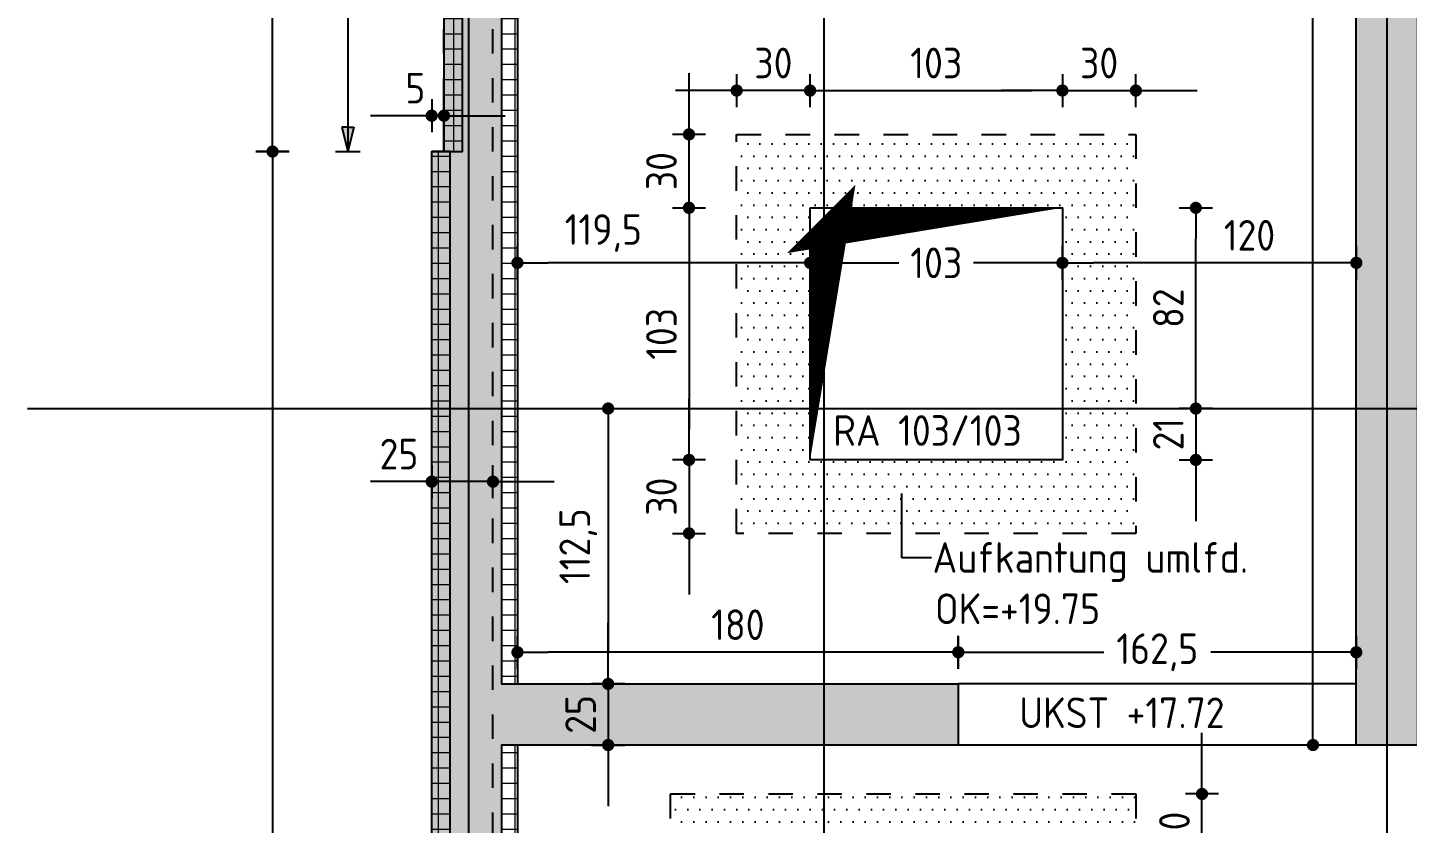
# Model space of a CAD drawing. Extents: x 22 to 185, y 12 to 71.
# Drawn here: x 21.8 to 27.43, y 50.27 to 53.52 of the extents above; entities that cross this region are included whole.
import ezdxf

# ---------------------------------------------------------------- set-up
doc = ezdxf.new("R2010")
doc.units = 0
doc.header["$LTSCALE"] = 0.5
doc.header["$MEASUREMENT"] = 0
doc.header["$PDSIZE"] = 0.15
doc.linetypes.add('AUSGEZOGEN', pattern=[1000.01, 1000, 0.01])
doc.linetypes.add('PUNKT', pattern=[0.175, 0.05, -0.125])
doc.layers.get('0').update_dxf_attribs({"linetype": 'CONTINUOUS'})
doc.layers.get('Defpoints').update_dxf_attribs({"linetype": 'CONTINUOUS'})
for name, color, linetype in [('ACHSEN', 7, 'CONTINUOUS'), ('Attika DG', 7, 'CONTINUOUS'), ('BETON', 7, 'CONTINUOUS'), ('DD', 7, 'CONTINUOUS'), ('grau_mittel', 7, 'CONTINUOUS'), ('HILFE', 7, 'CONTINUOUS'), ('MASSE', 7, 'CONTINUOUS'), ('OBJEKT', 7, 'CONTINUOUS'), ('RND', 7, 'CONTINUOUS'), ('SCHATTEN', 7, 'CONTINUOUS'), ('TEXT', 7, 'CONTINUOUS')]:
    doc.layers.add(name, color=color, linetype=linetype)
doc.layers.add('NOPLOT', color=7, linetype='CONTINUOUS', plot=False)
doc.layers.add('zila_01_rb_02_stb-fertig_05_schraff', color=144, linetype='CONTINUOUS', lineweight=9)
doc.styles.add('TXT', font='isocp.shx')
doc.dimstyles.new('DOT_I', dxfattribs={"dimscale": 0.5, "dimtxt": 0.25, "dimasz": 0.25, "dimexe": 0.1, "dimexo": 0.3, "dimgap": 0.1, "dimtad": 1, "dimdec": 3, "dimzin": 3, "dimtxsty": 'TXT', "dimblk": 'DOT', "dimblk1": 'DOT', "dimblk2": 'DOT', "dimsah": 1, "dimcen": 0.1, "dimse1": 1, "dimse2": 1, "dimazin": 0, "dimtfac": 1, "dimtdec": 4, "dimtix": 1, "dimtmove": 2, "dimatfit": 3, "dimldrblk": 'DOT', "dimfxl": 0, "dimtvp": 1, "dimtolj": 1, "dimtzin": 0, "dimarcsym": 0})

# ---------------------------------------------------------------- blocks, each defined once
blk = doc.blocks.new('DG')
at = {"color": 0, "linetype": 'ByBlock', "lineweight": -2}
for p, q in [((0.35, 15.57), (0.35, 8.075)), ((0.35, 7.825), (0.35, 0.25))]:
    blk.add_line(p, q, dxfattribs=at)
for points in [[(0.125, 16.36), (0.05, 16.36), (0.05, 10.25), (0.075, 10.25)], [(0.285, 15.57), (0.285, 8.075), (2.15, 8.075), (2.15, 7.825), (0.285, 7.825), (0.285, 0.25), (6.27, 0.25), (6.27, 0), (0.075, 0), (0.075, 10.25), (0.125, 10.25), (0.125, 16.36), (0.285, 16.36), (0.285, 15.77), (7.8, 15.77), (7.8, 13.4), (31.25, 13.4)], [(31.45, 13.15), (7.6, 13.15), (7.6, 15.57), (4.025, 15.57), (4.025, 7.825), (3.775, 7.825), (3.775, 15.57), (0.285, 15.57)], [(0.075, 0), (0, 0), (0, 10.25), (0.075, 10.25)]]:
    blk.add_lwpolyline(points, dxfattribs=at)
blk = doc.blocks.new('Aufkantung')
at = {"color": 0, "linetype": 'ByBlock', "lineweight": -2}
for points in [[(-0.1, 10.25), (-0.05, 10.25), (-0.05, 13.4), (35.175, 13.4), (35.175, 0), (-0.1, 0)], [(0.15, 13.15), (34.925, 13.15), (34.925, 0.25), (0.15, 0.25)], [(1.145, 10.32), (2.775, 10.32), (2.775, 8.69), (1.145, 8.69)], [(1.445, 10.02), (2.475, 10.02), (2.475, 8.99), (1.445, 8.99)], [(0.875, 7.625), (2.775, 7.625), (2.775, 5.725), (0.875, 5.725)]]:
    blk.add_lwpolyline(points, close=True, dxfattribs=at)
blk = doc.blocks.new('DOT')
at = {"layer": 'MASSE', "color": 7, "linetype": 'Continuous'}
for p, q in [((0, 0.54), (0, -0.54)), ((0, 0), (-1, 0))]:
    blk.add_line(p, q, dxfattribs=at)
at = {"layer": 'MASSE', "color": 7, "linetype": 'Continuous', "const_width": 0.2}
blk.add_lwpolyline([(-0.1, 0, 1), (0.1, 0, 1)], format="xyb", close=True, dxfattribs=at)
blk = doc.blocks.new('*D239')
at = {"layer": 'Defpoints', "color": 0, "linetype": 'AUSGEZOGEN', "transparency": 16777216}
for p in [(27.0475, 55.9185), (27.0475, 55.9185), (27.0475, 50.5935)]:
    blk.add_point(p, dxfattribs=at)
at = {"layer": 'MASSE', "color": 0, "linetype": 'AUSGEZOGEN', "lineweight": -2, "transparency": 16777216}
blk.add_line((27.0475, 50.7185), (27.0475, 55.7935), dxfattribs=at)
at = {"layer": 'MASSE', "color": 0, "linetype": 'AUSGEZOGEN', "lineweight": -2, "transparency": 16777216, "xscale": 0.125, "yscale": 0.125, "zscale": 0.125}
for p, rotation in [((27.0475, 55.9185), 90), ((27.0475, 50.5935), 270)]:
    blk.add_blockref('DOT', p, dxfattribs=dict(at, rotation=rotation))
at = {"layer": 'MASSE', "color": 0, "linetype": 'AUSGEZOGEN', "transparency": 16777216, "insert": (26.9257, 53.7795), "char_height": 0.125, "attachment_point": 5, "rotation": 90, "style": 'TXT'}
blk.add_mtext('\\A1;532,5', dxfattribs=at)
blk = doc.blocks.new('*D240')
at = {"layer": 'Defpoints', "color": 0, "linetype": 'AUSGEZOGEN', "transparency": 16777216}
for p in [(23.4494, 53.165), (23.4494, 53.165), (23.4994, 53.165)]:
    blk.add_point(p, dxfattribs=at)
at = {"layer": 'MASSE', "color": 0, "linetype": 'AUSGEZOGEN', "lineweight": -2, "transparency": 16777216}
for p, q in [((23.3244, 53.165), (23.1994, 53.165)), ((23.4994, 53.165), (23.4494, 53.165)), ((23.6244, 53.165), (23.7494, 53.165))]:
    blk.add_line(p, q, dxfattribs=at)
at = {"layer": 'MASSE', "color": 0, "linetype": 'AUSGEZOGEN', "lineweight": -2, "transparency": 16777216, "xscale": 0.125, "yscale": 0.125, "zscale": 0.125}
blk.add_blockref('DOT', (23.4494, 53.165), dxfattribs=at)
at = {"layer": 'MASSE', "color": 0, "linetype": 'AUSGEZOGEN', "lineweight": -2, "transparency": 16777216, "xscale": 0.125, "yscale": 0.125, "zscale": 0.125, "rotation": 180}
blk.add_blockref('DOT', (23.4994, 53.165), dxfattribs=at)
at = {"layer": 'MASSE', "color": 0, "linetype": 'AUSGEZOGEN', "transparency": 16777216, "insert": (23.3825, 53.2775), "char_height": 0.125, "attachment_point": 5, "style": 'TXT'}
blk.add_mtext('\\A1;5', dxfattribs=at)
blk = doc.blocks.new('*D241')
at = {"layer": 'Defpoints', "color": 0, "linetype": 'AUSGEZOGEN', "transparency": 16777216}
for p in [(22.7994, 56.1685), (22.7994, 56.1685), (22.7994, 53.0185)]:
    blk.add_point(p, dxfattribs=at)
at = {"layer": 'MASSE', "color": 0, "linetype": 'AUSGEZOGEN', "lineweight": -2, "transparency": 16777216}
blk.add_line((22.7994, 53.1435), (22.7994, 56.0435), dxfattribs=at)
at = {"layer": 'MASSE', "color": 0, "linetype": 'AUSGEZOGEN', "lineweight": -2, "transparency": 16777216, "xscale": 0.125, "yscale": 0.125, "zscale": 0.125}
for p, rotation in [((22.7994, 56.1685), 90), ((22.7994, 53.0185), 270)]:
    blk.add_blockref('DOT', p, dxfattribs=dict(at, rotation=rotation))
at = {"layer": 'MASSE', "color": 0, "linetype": 'AUSGEZOGEN', "transparency": 16777216, "insert": (22.6869, 54.5935), "char_height": 0.125, "attachment_point": 5, "rotation": 90, "style": 'TXT'}
blk.add_mtext('\\A1;315', dxfattribs=at)
blk = doc.blocks.new('*D242')
at = {"layer": 'Defpoints', "color": 0, "linetype": 'AUSGEZOGEN', "transparency": 16777216}
for p in [(22.7994, 53.0185), (22.7994, 42.7685), (22.7994, 42.7685)]:
    blk.add_point(p, dxfattribs=at)
at = {"layer": 'MASSE', "color": 0, "linetype": 'AUSGEZOGEN', "lineweight": -2, "transparency": 16777216}
blk.add_line((22.7994, 52.8935), (22.7994, 42.8935), dxfattribs=at)
at = {"layer": 'MASSE', "color": 0, "linetype": 'AUSGEZOGEN', "lineweight": -2, "transparency": 16777216, "xscale": 0.125, "yscale": 0.125, "zscale": 0.125}
for p, rotation in [((22.7994, 53.0185), 90), ((22.7994, 42.7685), 270)]:
    blk.add_blockref('DOT', p, dxfattribs=dict(at, rotation=rotation))
at = {"layer": 'MASSE', "color": 0, "linetype": 'AUSGEZOGEN', "transparency": 16777216, "insert": (22.6868, 47.8935), "char_height": 0.125, "attachment_point": 5, "rotation": 90, "style": 'TXT'}
blk.add_mtext('\\A1;1025', dxfattribs=at)
blk = doc.blocks.new('*D233')
at = {"layer": 'Defpoints', "color": 0, "linetype": 'AUSGEZOGEN', "transparency": 16777216}
for p in [(23.4494, 51.6697), (23.4494, 51.6697), (23.6994, 51.6697)]:
    blk.add_point(p, dxfattribs=at)
at = {"layer": 'MASSE', "color": 0, "linetype": 'AUSGEZOGEN', "lineweight": -2, "transparency": 16777216}
for p, q in [((23.3244, 51.6697), (23.1994, 51.6697)), ((23.6994, 51.6697), (23.4494, 51.6697)), ((23.8244, 51.6697), (23.9494, 51.6697))]:
    blk.add_line(p, q, dxfattribs=at)
at = {"layer": 'MASSE', "color": 0, "linetype": 'AUSGEZOGEN', "lineweight": -2, "transparency": 16777216, "xscale": 0.125, "yscale": 0.125, "zscale": 0.125}
blk.add_blockref('DOT', (23.4494, 51.6697), dxfattribs=at)
at = {"layer": 'MASSE', "color": 0, "linetype": 'AUSGEZOGEN', "lineweight": -2, "transparency": 16777216, "xscale": 0.125, "yscale": 0.125, "zscale": 0.125, "rotation": 180}
blk.add_blockref('DOT', (23.6994, 51.6697), dxfattribs=at)
at = {"layer": 'MASSE', "color": 0, "linetype": 'AUSGEZOGEN', "transparency": 16777216, "insert": (23.3156, 51.7822), "char_height": 0.125, "attachment_point": 5, "style": 'TXT'}
blk.add_mtext('\\A1;25', dxfattribs=at)
blk = doc.blocks.new('*D297')
at = {"layer": 'Defpoints', "color": 0, "linetype": 'AUSGEZOGEN', "transparency": 16777216}
for p in [(24.1698, 50.8435), (24.1698, 50.5935), (24.1698, 50.5935)]:
    blk.add_point(p, dxfattribs=at)
at = {"layer": 'MASSE', "color": 0, "linetype": 'AUSGEZOGEN', "lineweight": -2, "transparency": 16777216}
for p, q in [((24.1698, 50.9685), (24.1698, 51.0935)), ((24.1698, 50.8435), (24.1698, 50.5935)), ((24.1698, 50.4685), (24.1698, 50.3435))]:
    blk.add_line(p, q, dxfattribs=at)
at = {"layer": 'MASSE', "color": 0, "linetype": 'AUSGEZOGEN', "lineweight": -2, "transparency": 16777216, "xscale": 0.125, "yscale": 0.125, "zscale": 0.125}
for p, rotation in [((24.1698, 50.8435), 270), ((24.1698, 50.5935), 90)]:
    blk.add_blockref('DOT', p, dxfattribs=dict(at, rotation=rotation))
at = {"layer": 'MASSE', "color": 0, "linetype": 'AUSGEZOGEN', "transparency": 16777216, "insert": (24.0573, 50.7185), "char_height": 0.125, "attachment_point": 5, "rotation": 90, "style": 'TXT'}
blk.add_mtext('\\A1;25', dxfattribs=at)
blk = doc.blocks.new('*D298')
at = {"layer": 'Defpoints', "color": 0, "linetype": 'AUSGEZOGEN', "transparency": 16777216}
for p in [(24.1698, 51.9685), (24.1698, 50.8435), (24.1698, 50.8435)]:
    blk.add_point(p, dxfattribs=at)
at = {"layer": 'MASSE', "color": 0, "linetype": 'AUSGEZOGEN', "lineweight": -2, "transparency": 16777216}
blk.add_line((24.1698, 51.8435), (24.1698, 50.9685), dxfattribs=at)
at = {"layer": 'MASSE', "color": 0, "linetype": 'AUSGEZOGEN', "lineweight": -2, "transparency": 16777216, "xscale": 0.125, "yscale": 0.125, "zscale": 0.125}
for p, rotation in [((24.1698, 51.9685), 90), ((24.1698, 50.8435), 270)]:
    blk.add_blockref('DOT', p, dxfattribs=dict(at, rotation=rotation))
at = {"layer": 'MASSE', "color": 0, "linetype": 'AUSGEZOGEN', "transparency": 16777216, "insert": (24.0479, 51.406), "char_height": 0.125, "attachment_point": 5, "rotation": 90, "style": 'TXT'}
blk.add_mtext('\\A1;112,5', dxfattribs=at)
blk = doc.blocks.new('*D130')
at = {"layer": 'Defpoints', "color": 0, "linetype": 'AUSGEZOGEN', "transparency": 16777216}
for p in [(26.5692, 52.7885), (26.5692, 52.7885), (26.5692, 51.9685)]:
    blk.add_point(p, dxfattribs=at)
at = {"layer": 'MASSE', "color": 0, "linetype": 'AUSGEZOGEN', "lineweight": -2, "transparency": 16777216}
blk.add_line((26.5692, 52.0935), (26.5692, 52.6635), dxfattribs=at)
at = {"layer": 'MASSE', "color": 0, "linetype": 'AUSGEZOGEN', "lineweight": -2, "transparency": 16777216, "xscale": 0.125, "yscale": 0.125, "zscale": 0.125}
for p, rotation in [((26.5692, 52.7885), 90), ((26.5692, 51.9685), 270)]:
    blk.add_blockref('DOT', p, dxfattribs=dict(at, rotation=rotation))
at = {"layer": 'MASSE', "color": 0, "linetype": 'AUSGEZOGEN', "transparency": 16777216, "insert": (26.4567, 52.3785), "char_height": 0.125, "attachment_point": 5, "rotation": 90, "style": 'TXT'}
blk.add_mtext('\\A1;82', dxfattribs=at)
blk = doc.blocks.new('*D131')
at = {"layer": 'Defpoints', "color": 0, "linetype": 'AUSGEZOGEN', "transparency": 16777216}
for p in [(26.5692, 51.9685), (26.5692, 51.7585), (26.5692, 51.7585)]:
    blk.add_point(p, dxfattribs=at)
at = {"layer": 'MASSE', "color": 0, "linetype": 'AUSGEZOGEN', "lineweight": -2, "transparency": 16777216}
for p, q in [((26.5692, 52.0935), (26.5692, 52.2185)), ((26.5692, 51.9685), (26.5692, 51.7585)), ((26.5692, 51.6335), (26.5692, 51.5085))]:
    blk.add_line(p, q, dxfattribs=at)
at = {"layer": 'MASSE', "color": 0, "linetype": 'AUSGEZOGEN', "lineweight": -2, "transparency": 16777216, "xscale": 0.125, "yscale": 0.125, "zscale": 0.125}
for p, rotation in [((26.5692, 51.9685), 270), ((26.5692, 51.7585), 90)]:
    blk.add_blockref('DOT', p, dxfattribs=dict(at, rotation=rotation))
at = {"layer": 'MASSE', "color": 0, "linetype": 'AUSGEZOGEN', "transparency": 16777216, "insert": (26.4567, 51.8635), "char_height": 0.125, "attachment_point": 5, "rotation": 90, "style": 'TXT'}
blk.add_mtext('\\A1;21', dxfattribs=at)
blk = doc.blocks.new('*D132')
at = {"layer": 'Defpoints', "color": 0, "linetype": 'AUSGEZOGEN', "transparency": 16777216}
for p in [(23.7994, 52.5637), (23.7994, 52.5637), (24.9944, 52.5637)]:
    blk.add_point(p, dxfattribs=at)
at = {"layer": 'MASSE', "color": 0, "linetype": 'AUSGEZOGEN', "lineweight": -2, "transparency": 16777216}
blk.add_line((24.8694, 52.5637), (23.9244, 52.5637), dxfattribs=at)
at = {"layer": 'MASSE', "color": 0, "linetype": 'AUSGEZOGEN', "lineweight": -2, "transparency": 16777216, "xscale": 0.125, "yscale": 0.125, "zscale": 0.125, "rotation": 180}
blk.add_blockref('DOT', (23.7994, 52.5637), dxfattribs=at)
at = {"layer": 'MASSE', "color": 0, "linetype": 'AUSGEZOGEN', "lineweight": -2, "transparency": 16777216, "xscale": 0.125, "yscale": 0.125, "zscale": 0.125}
blk.add_blockref('DOT', (24.9944, 52.5637), dxfattribs=at)
at = {"layer": 'MASSE', "color": 0, "linetype": 'AUSGEZOGEN', "transparency": 16777216, "insert": (24.15, 52.6855), "char_height": 0.125, "attachment_point": 5, "style": 'TXT'}
blk.add_mtext('\\A1;119,5', dxfattribs=at)
blk = doc.blocks.new('*D133')
at = {"layer": 'Defpoints', "color": 0, "linetype": 'AUSGEZOGEN', "transparency": 16777216}
for p in [(24.9944, 52.5637), (26.0244, 52.5637), (26.0244, 52.5637)]:
    blk.add_point(p, dxfattribs=at)
at = {"layer": 'MASSE', "color": 0, "linetype": 'AUSGEZOGEN', "lineweight": -2, "transparency": 16777216}
for p, q in [((25.1194, 52.5637), (25.3568, 52.5637)), ((25.8994, 52.5637), (25.6619, 52.5637))]:
    blk.add_line(p, q, dxfattribs=at)
at = {"layer": 'MASSE', "color": 0, "linetype": 'AUSGEZOGEN', "lineweight": -2, "transparency": 16777216, "xscale": 0.125, "yscale": 0.125, "zscale": 0.125, "rotation": 180}
blk.add_blockref('DOT', (24.9944, 52.5637), dxfattribs=at)
at = {"layer": 'MASSE', "color": 0, "linetype": 'AUSGEZOGEN', "lineweight": -2, "transparency": 16777216, "xscale": 0.125, "yscale": 0.125, "zscale": 0.125}
blk.add_blockref('DOT', (26.0244, 52.5637), dxfattribs=at)
at = {"layer": 'MASSE', "color": 0, "linetype": 'AUSGEZOGEN', "transparency": 16777216, "insert": (25.5094, 52.5637), "char_height": 0.125, "attachment_point": 5, "style": 'TXT'}
blk.add_mtext('\\A1;103', dxfattribs=at)
blk = doc.blocks.new('*D134')
at = {"layer": 'Defpoints', "color": 0, "linetype": 'AUSGEZOGEN', "transparency": 16777216}
for p in [(26.0244, 52.5637), (26.0244, 52.5637), (27.2244, 52.5637)]:
    blk.add_point(p, dxfattribs=at)
at = {"layer": 'MASSE', "color": 0, "linetype": 'AUSGEZOGEN', "lineweight": -2, "transparency": 16777216}
blk.add_line((27.0994, 52.5637), (26.1494, 52.5637), dxfattribs=at)
at = {"layer": 'MASSE', "color": 0, "linetype": 'AUSGEZOGEN', "lineweight": -2, "transparency": 16777216, "xscale": 0.125, "yscale": 0.125, "zscale": 0.125, "rotation": 180}
blk.add_blockref('DOT', (26.0244, 52.5637), dxfattribs=at)
at = {"layer": 'MASSE', "color": 0, "linetype": 'AUSGEZOGEN', "lineweight": -2, "transparency": 16777216, "xscale": 0.125, "yscale": 0.125, "zscale": 0.125}
blk.add_blockref('DOT', (27.2244, 52.5637), dxfattribs=at)
at = {"layer": 'MASSE', "color": 0, "linetype": 'AUSGEZOGEN', "transparency": 16777216, "insert": (26.7882, 52.6762), "char_height": 0.125, "attachment_point": 5, "style": 'TXT'}
blk.add_mtext('\\A1;120', dxfattribs=at)
blk = doc.blocks.new('Pfeillinie')
at = {"layer": 'TEXT', "linetype": 'Continuous'}
blk.add_hatch(color=7, dxfattribs=at).paths.add_polyline_path([(0, 0), (-0.8, 0.2), (-0.8, 0), (-0.8, -0.2)])
at = {"layer": 'TEXT', "color": 7, "linetype": 'Continuous'}
for p, q in [((-0.8, 0), (-0.8, 0.2)), ((-0.8, 0.2), (0, 0)), ((-0.8, 0), (-0.8, -0.2)), ((-0.8, -0.2), (0, 0))]:
    blk.add_line(p, q, dxfattribs=at)
blk = doc.blocks.new('*D40')
at = {"layer": 'Defpoints', "color": 0, "linetype": 'AUSGEZOGEN', "transparency": 16777216}
for p in [(26.5944, 50.3935), (26.5944, 50.3935), (26.5944, 50.0935)]:
    blk.add_point(p, dxfattribs=at)
at = {"layer": 'MASSE', "color": 0, "linetype": 'AUSGEZOGEN', "lineweight": -2, "transparency": 16777216}
for p, q in [((26.5944, 50.5185), (26.5944, 50.6435)), ((26.5944, 50.0935), (26.5944, 50.3935)), ((26.5944, 49.9685), (26.5944, 49.8435))]:
    blk.add_line(p, q, dxfattribs=at)
at = {"layer": 'MASSE', "color": 0, "linetype": 'AUSGEZOGEN', "lineweight": -2, "transparency": 16777216, "xscale": 0.125, "yscale": 0.125, "zscale": 0.125}
for p, rotation in [((26.5944, 50.3935), 270), ((26.5944, 50.0935), 90)]:
    blk.add_blockref('DOT', p, dxfattribs=dict(at, rotation=rotation))
at = {"layer": 'MASSE', "color": 0, "linetype": 'AUSGEZOGEN', "transparency": 16777216, "insert": (26.4819, 50.2435), "char_height": 0.125, "attachment_point": 5, "rotation": 90, "style": 'TXT'}
blk.add_mtext('\\A1;30', dxfattribs=at)
blk = doc.blocks.new('*D43')
at = {"layer": 'Defpoints', "color": 0, "linetype": 'AUSGEZOGEN', "transparency": 16777216}
for p in [(24.6944, 53.2677), (24.6944, 53.2677), (24.9944, 53.2677)]:
    blk.add_point(p, dxfattribs=at)
at = {"layer": 'MASSE', "color": 0, "linetype": 'AUSGEZOGEN', "lineweight": -2, "transparency": 16777216}
for p, q in [((24.5694, 53.2677), (24.4444, 53.2677)), ((24.9944, 53.2677), (24.6944, 53.2677)), ((25.1194, 53.2677), (25.2444, 53.2677))]:
    blk.add_line(p, q, dxfattribs=at)
at = {"layer": 'MASSE', "color": 0, "linetype": 'AUSGEZOGEN', "lineweight": -2, "transparency": 16777216, "xscale": 0.125, "yscale": 0.125, "zscale": 0.125}
blk.add_blockref('DOT', (24.6944, 53.2677), dxfattribs=at)
at = {"layer": 'MASSE', "color": 0, "linetype": 'AUSGEZOGEN', "lineweight": -2, "transparency": 16777216, "xscale": 0.125, "yscale": 0.125, "zscale": 0.125, "rotation": 180}
blk.add_blockref('DOT', (24.9944, 53.2677), dxfattribs=at)
at = {"layer": 'MASSE', "color": 0, "linetype": 'AUSGEZOGEN', "transparency": 16777216, "insert": (24.8444, 53.3802), "char_height": 0.125, "attachment_point": 5, "style": 'TXT'}
blk.add_mtext('\\A1;30', dxfattribs=at)
blk = doc.blocks.new('*D44')
at = {"layer": 'Defpoints', "color": 0, "linetype": 'AUSGEZOGEN', "transparency": 16777216}
for p in [(24.9944, 53.2677), (26.0244, 53.2677), (26.0244, 53.2677)]:
    blk.add_point(p, dxfattribs=at)
at = {"layer": 'MASSE', "color": 0, "linetype": 'AUSGEZOGEN', "lineweight": -2, "transparency": 16777216}
blk.add_line((25.1194, 53.2677), (25.8994, 53.2677), dxfattribs=at)
at = {"layer": 'MASSE', "color": 0, "linetype": 'AUSGEZOGEN', "lineweight": -2, "transparency": 16777216, "xscale": 0.125, "yscale": 0.125, "zscale": 0.125, "rotation": 180}
blk.add_blockref('DOT', (24.9944, 53.2677), dxfattribs=at)
at = {"layer": 'MASSE', "color": 0, "linetype": 'AUSGEZOGEN', "lineweight": -2, "transparency": 16777216, "xscale": 0.125, "yscale": 0.125, "zscale": 0.125}
blk.add_blockref('DOT', (26.0244, 53.2677), dxfattribs=at)
at = {"layer": 'MASSE', "color": 0, "linetype": 'AUSGEZOGEN', "transparency": 16777216, "insert": (25.5094, 53.3802), "char_height": 0.125, "attachment_point": 5, "style": 'TXT'}
blk.add_mtext('\\A1;103', dxfattribs=at)
blk = doc.blocks.new('*D45')
at = {"layer": 'Defpoints', "color": 0, "linetype": 'AUSGEZOGEN', "transparency": 16777216}
for p in [(26.0244, 53.2677), (26.3244, 53.2677), (26.3244, 53.2677)]:
    blk.add_point(p, dxfattribs=at)
at = {"layer": 'MASSE', "color": 0, "linetype": 'AUSGEZOGEN', "lineweight": -2, "transparency": 16777216}
for p, q in [((25.8994, 53.2677), (25.7744, 53.2677)), ((26.0244, 53.2677), (26.3244, 53.2677)), ((26.4494, 53.2677), (26.5744, 53.2677))]:
    blk.add_line(p, q, dxfattribs=at)
at = {"layer": 'MASSE', "color": 0, "linetype": 'AUSGEZOGEN', "lineweight": -2, "transparency": 16777216, "xscale": 0.125, "yscale": 0.125, "zscale": 0.125}
blk.add_blockref('DOT', (26.0244, 53.2677), dxfattribs=at)
at = {"layer": 'MASSE', "color": 0, "linetype": 'AUSGEZOGEN', "lineweight": -2, "transparency": 16777216, "xscale": 0.125, "yscale": 0.125, "zscale": 0.125, "rotation": 180}
blk.add_blockref('DOT', (26.3244, 53.2677), dxfattribs=at)
at = {"layer": 'MASSE', "color": 0, "linetype": 'AUSGEZOGEN', "transparency": 16777216, "insert": (26.1744, 53.3802), "char_height": 0.125, "attachment_point": 5, "style": 'TXT'}
blk.add_mtext('\\A1;30', dxfattribs=at)
blk = doc.blocks.new('*D46')
at = {"layer": 'Defpoints', "color": 0, "linetype": 'AUSGEZOGEN', "transparency": 16777216}
for p in [(24.4999, 53.0885), (24.4999, 53.0885), (24.4999, 52.7885)]:
    blk.add_point(p, dxfattribs=at)
at = {"layer": 'MASSE', "color": 0, "linetype": 'AUSGEZOGEN', "lineweight": -2, "transparency": 16777216}
for p, q in [((24.4999, 53.2135), (24.4999, 53.3385)), ((24.4999, 52.7885), (24.4999, 53.0885)), ((24.4999, 52.6635), (24.4999, 52.5385))]:
    blk.add_line(p, q, dxfattribs=at)
at = {"layer": 'MASSE', "color": 0, "linetype": 'AUSGEZOGEN', "lineweight": -2, "transparency": 16777216, "xscale": 0.125, "yscale": 0.125, "zscale": 0.125}
for p, rotation in [((24.4999, 53.0885), 270), ((24.4999, 52.7885), 90)]:
    blk.add_blockref('DOT', p, dxfattribs=dict(at, rotation=rotation))
at = {"layer": 'MASSE', "color": 0, "linetype": 'AUSGEZOGEN', "transparency": 16777216, "insert": (24.3874, 52.9385), "char_height": 0.125, "attachment_point": 5, "rotation": 90, "style": 'TXT'}
blk.add_mtext('\\A1;30', dxfattribs=at)
blk = doc.blocks.new('*D47')
at = {"layer": 'Defpoints', "color": 0, "linetype": 'AUSGEZOGEN', "transparency": 16777216}
for p in [(24.4999, 52.7885), (24.4999, 51.7585), (24.4999, 51.7585)]:
    blk.add_point(p, dxfattribs=at)
at = {"layer": 'MASSE', "color": 0, "linetype": 'AUSGEZOGEN', "lineweight": -2, "transparency": 16777216}
blk.add_line((24.4999, 52.6635), (24.4999, 51.8835), dxfattribs=at)
at = {"layer": 'MASSE', "color": 0, "linetype": 'AUSGEZOGEN', "lineweight": -2, "transparency": 16777216, "xscale": 0.125, "yscale": 0.125, "zscale": 0.125}
for p, rotation in [((24.4999, 52.7885), 90), ((24.4999, 51.7585), 270)]:
    blk.add_blockref('DOT', p, dxfattribs=dict(at, rotation=rotation))
at = {"layer": 'MASSE', "color": 0, "linetype": 'AUSGEZOGEN', "transparency": 16777216, "insert": (24.3874, 52.2735), "char_height": 0.125, "attachment_point": 5, "rotation": 90, "style": 'TXT'}
blk.add_mtext('\\A1;103', dxfattribs=at)
blk = doc.blocks.new('*D48')
at = {"layer": 'Defpoints', "color": 0, "linetype": 'AUSGEZOGEN', "transparency": 16777216}
for p in [(24.4999, 51.7585), (24.4999, 51.4585), (24.4999, 51.4585)]:
    blk.add_point(p, dxfattribs=at)
at = {"layer": 'MASSE', "color": 0, "linetype": 'AUSGEZOGEN', "lineweight": -2, "transparency": 16777216}
for p, q in [((24.4999, 51.8835), (24.4999, 52.0085)), ((24.4999, 51.7585), (24.4999, 51.4585)), ((24.4999, 51.3335), (24.4999, 51.2085))]:
    blk.add_line(p, q, dxfattribs=at)
at = {"layer": 'MASSE', "color": 0, "linetype": 'AUSGEZOGEN', "lineweight": -2, "transparency": 16777216, "xscale": 0.125, "yscale": 0.125, "zscale": 0.125}
for p, rotation in [((24.4999, 51.7585), 270), ((24.4999, 51.4585), 90)]:
    blk.add_blockref('DOT', p, dxfattribs=dict(at, rotation=rotation))
at = {"layer": 'MASSE', "color": 0, "linetype": 'AUSGEZOGEN', "transparency": 16777216, "insert": (24.3874, 51.6085), "char_height": 0.125, "attachment_point": 5, "rotation": 90, "style": 'TXT'}
blk.add_mtext('\\A1;30', dxfattribs=at)
blk = doc.blocks.new('*D144')
at = {"layer": 'Defpoints', "color": 0, "linetype": 'AUSGEZOGEN', "transparency": 16777216}
for p in [(23.7994, 50.9726), (23.7994, 50.9726), (25.5994, 50.9726)]:
    blk.add_point(p, dxfattribs=at)
at = {"layer": 'MASSE', "color": 0, "linetype": 'AUSGEZOGEN', "lineweight": -2, "transparency": 16777216}
blk.add_line((25.4744, 50.9726), (23.9244, 50.9726), dxfattribs=at)
at = {"layer": 'MASSE', "color": 0, "linetype": 'AUSGEZOGEN', "lineweight": -2, "transparency": 16777216, "xscale": 0.125, "yscale": 0.125, "zscale": 0.125, "rotation": 180}
blk.add_blockref('DOT', (23.7994, 50.9726), dxfattribs=at)
at = {"layer": 'MASSE', "color": 0, "linetype": 'AUSGEZOGEN', "lineweight": -2, "transparency": 16777216, "xscale": 0.125, "yscale": 0.125, "zscale": 0.125}
blk.add_blockref('DOT', (25.5994, 50.9726), dxfattribs=at)
at = {"layer": 'MASSE', "color": 0, "linetype": 'AUSGEZOGEN', "transparency": 16777216, "insert": (24.6994, 51.0851), "char_height": 0.125, "attachment_point": 5, "style": 'TXT'}
blk.add_mtext('\\A1;180', dxfattribs=at)
blk = doc.blocks.new('*D145')
at = {"layer": 'Defpoints', "color": 0, "linetype": 'AUSGEZOGEN', "transparency": 16777216}
for p in [(25.5994, 50.9726), (27.2244, 50.9726), (27.2244, 50.9726)]:
    blk.add_point(p, dxfattribs=at)
at = {"layer": 'MASSE', "color": 0, "linetype": 'AUSGEZOGEN', "lineweight": -2, "transparency": 16777216}
for p, q in [((25.7244, 50.9726), (26.1936, 50.9726)), ((27.0994, 50.9726), (26.6301, 50.9726))]:
    blk.add_line(p, q, dxfattribs=at)
at = {"layer": 'MASSE', "color": 0, "linetype": 'AUSGEZOGEN', "lineweight": -2, "transparency": 16777216, "xscale": 0.125, "yscale": 0.125, "zscale": 0.125, "rotation": 180}
blk.add_blockref('DOT', (25.5994, 50.9726), dxfattribs=at)
at = {"layer": 'MASSE', "color": 0, "linetype": 'AUSGEZOGEN', "lineweight": -2, "transparency": 16777216, "xscale": 0.125, "yscale": 0.125, "zscale": 0.125}
blk.add_blockref('DOT', (27.2244, 50.9726), dxfattribs=at)
at = {"layer": 'MASSE', "color": 0, "linetype": 'AUSGEZOGEN', "transparency": 16777216, "insert": (26.4119, 50.9726), "char_height": 0.125, "attachment_point": 5, "style": 'TXT'}
blk.add_mtext('\\A1;162,5', dxfattribs=at)

msp = doc.modelspace()

# ---------------------------------------------------------------- hatches: boundary and pattern name
at = {"layer": 'Attika DG', "linetype": 'AUSGEZOGEN'}
h = msp.add_hatch(dxfattribs=at)
h.set_pattern_fill('DOTS', color=102, scale=0.8, double=1)
h.set_pattern_definition([(0, (-55.08557, 30.19388), (0.025, 0.05), [0, -0.05])])
h.paths.add_polyline_path([(58.7244, 56.1685), (23.4994, 56.1685), (23.4994, 53.0185), (23.4494, 53.0185), (23.4494, 42.7685), (58.7244, 42.7685)])
h.paths.add_polyline_path([(23.6994, 55.9185), (58.4744, 55.9185), (58.4744, 43.0185), (23.6994, 43.0185)], flags=16)
h = msp.add_hatch(dxfattribs=at)
h.set_pattern_fill('DOTS', color=102, scale=0.8, double=1)
h.set_pattern_definition([(0, (-55.08557, 0), (0.025, 0.05), [0, -0.05])])
h.paths.add_polyline_path([(26.3244, 53.0885), (24.6944, 53.0885), (24.6944, 51.4585), (26.3244, 51.4585)])
h.paths.add_polyline_path([(26.0244, 52.7885), (24.9944, 52.7885), (24.9944, 51.7585), (26.0244, 51.7585)], flags=16)
h = msp.add_hatch(dxfattribs=at)
h.set_pattern_fill('DOTS', color=102, scale=0.8, double=1)
h.set_pattern_definition([(0, (-56.78057, 0.88), (0.025, 0.05), [0, -0.05])])
h.paths.add_polyline_path([(24.4244, 50.3935), (24.4244, 48.4935), (26.3244, 48.4935), (26.3244, 50.3935)])
h.paths.add_polyline_path([(26.0244, 50.0935), (24.7244, 50.0935), (24.7244, 48.7935), (26.0244, 48.7935)], flags=16)
at = {"layer": 'grau_mittel'}
h = msp.add_hatch(color=61, dxfattribs=at)
h.paths.add_polyline_path([(32.4794, 43.0185), (32.4794, 42.7685), (56.3744, 42.7685), (56.3744, 43.0185)])
h.paths.add_polyline_path([(53.2744, 45.8435), (53.2744, 47.8185), (55.9744, 47.8185), (55.9744, 47.3535), (56.2244, 47.3535), (56.2244, 48.0685), (53.0244, 48.0685), (53.0244, 45.5935), (56.2244, 45.5935), (56.2244, 46.3035), (55.9744, 46.3035), (55.9744, 45.8435)])
h.paths.add_polyline_path([(50.1244, 49.4635), (50.1244, 49.1635), (50.4244, 49.1635), (50.4244, 49.4635)])
h.paths.add_polyline_path([(45.8244, 49.4635), (45.5244, 49.4635), (45.5244, 49.1635), (45.8244, 49.1635)])
h.paths.add_polyline_path([(42.0744, 49.4635), (41.7744, 49.4635), (41.7744, 49.1635), (42.0744, 49.1635)])
h.paths.add_polyline_path([(33.8344, 49.1635), (33.8344, 49.4635), (33.5344, 49.4635), (33.5344, 49.1635)])
h.paths.add_polyline_path([(58.4744, 56.1685), (58.4744, 43.0185), (58.3244, 43.0185), (58.3244, 42.7685), (58.7244, 42.7685), (58.7244, 56.1685)])
h.paths.add_polyline_path([(31.0494, 56.1685), (31.0494, 55.9185), (54.8994, 55.9185), (54.8994, 56.1685)])
h.paths.add_polyline_path([(23.7344, 55.9185), (23.7344, 56.1685), (23.5744, 56.1685), (23.5744, 53.0185), (23.5244, 53.0185), (23.5244, 42.7685), (29.7194, 42.7685), (29.7194, 43.0185), (23.7344, 43.0185)])
h.paths.add_polyline_path([(27.2244, 56.1685), (27.2244, 50.5935), (27.4744, 50.5935), (27.4744, 56.1685)], flags=17)
msp.add_hatch(color=61, dxfattribs=at).paths.add_polyline_path([(23.7344, 50.8435), (23.7344, 50.5935), (25.5994, 50.5935), (25.5994, 50.8435)])
at = {"layer": 'zila_01_rb_02_stb-fertig_05_schraff', "linetype": 'AUSGEZOGEN'}
h = msp.add_hatch(dxfattribs=at)
h.set_pattern_fill('ANSI37', color=102, scale=0.5, angle=-45)
h.set_pattern_definition([(0, (-55.08557, 0), (1e-17, 0.0625), []), (90, (-55.08557, 0), (-0.0625, 2e-17), [])])
h.paths.add_polyline_path([(23.5244, 53.0185), (23.4494, 53.0185), (23.4494, 42.7685), (23.5244, 42.7685)])
h.paths.add_polyline_path([(23.5744, 59.1285), (23.4994, 59.1285), (23.4994, 53.0185), (23.5244, 53.0185), (23.5744, 53.0185)])
h.paths.add_polyline_path([(23.7994, 48.7674), (23.7344, 48.7674), (23.7344, 43.0185), (23.7994, 43.0185)])
h.paths.add_polyline_path([(23.7344, 50.8435), (23.7994, 50.8435), (23.7994, 58.3385), (23.7344, 58.3385)])
h.paths.add_polyline_path([(23.7994, 50.5935), (23.7344, 50.5935), (23.7344, 48.7674), (23.7994, 48.7674)])

# ---------------------------------------------------------------- linework, layer by layer
at = {"layer": 'ACHSEN', "color": 140, "linetype": 'AUSGEZOGEN'}
for p, q in [((23.5994, 62.4935), (23.5994, 36.7935)), ((27.3494, 62.4935), (27.3494, 36.7935)), ((21.7994, 51.9685), (64.8994, 51.9685))]:
    msp.add_line(p, q, dxfattribs=at)
at = {"layer": 'DD', "color": 7, "linetype": 'AUSGEZOGEN'}
msp.add_lwpolyline([(24.9944, 52.7885), (26.0244, 52.7885), (26.0244, 51.7585), (24.9944, 51.7585)], close=True, dxfattribs=at)
at = {"layer": 'HILFE', "color": 102, "linetype": 'AUSGEZOGEN'}
for p, q in [((23.5244, 53.0185), (23.4494, 53.0185)), ((25.3695, 51.359), (25.3695, 51.6215)), ((25.4898, 51.359), (25.3695, 51.359))]:
    msp.add_line(p, q, dxfattribs=at)
at = {"layer": 'NOPLOT', "color": 191, "linetype": 'AUSGEZOGEN'}
msp.add_line((25.0504, 61.63), (25.0504, 46.3472), dxfattribs=at)
at = {"layer": 'OBJEKT', "color": 7, "linetype": 'AUSGEZOGEN'}
for p, q in [((23.057, 53.0185), (23.157, 53.0185)), ((27.2244, 50.8435), (25.5994, 50.8435)), ((27.2244, 50.5935), (25.5994, 50.5935))]:
    msp.add_line(p, q, dxfattribs=at)
at = {"layer": 'RND', "color": 102, "linetype": 'AUSGEZOGEN'}
msp.add_lwpolyline([(23.107, 56.1685), (23.107, 53.0185)], dxfattribs=at)
at = {"layer": 'SCHATTEN', "color": 1, "linetype": 'AUSGEZOGEN'}
msp.add_lwpolyline([(26.0244, 52.7885, 0, 0.168, 0), (25.0012, 52.7048, 0, 0, 0), (25.0781, 52.7816, 0.168, 0, 0), (24.9944, 51.7585, 0, 0, 0)], format="xyseb", dxfattribs=at)

# ---------------------------------------------------------------- block references
at = {"layer": 'Attika DG', "color": 102, "linetype": 'PUNKT'}
msp.add_blockref('Aufkantung', (23.5494, 42.7685), dxfattribs=at)
at = {"layer": 'BETON', "color": 6, "linetype": 'AUSGEZOGEN'}
msp.add_blockref('DG', (23.4494, 42.7685), dxfattribs=at)
at = {"layer": 'RND', "color": 102, "linetype": 'AUSGEZOGEN', "xscale": 0.125, "yscale": 0.125, "zscale": 0.125, "rotation": 269.9999999999992}
msp.add_blockref('Pfeillinie', (23.107, 53.0185), dxfattribs=at)

# ---------------------------------------------------------------- texts
at = {"layer": 'TEXT', "color": 7, "linetype": 'AUSGEZOGEN', "style": 'TXT'}
for s, p in [('RA 103/103', (25.0885, 51.8162)), ('Aufkantung umlfd.', (25.4942, 51.2974)), ('OK=+19.75', (25.5041, 51.0878)), ('UKST +17.72', (25.8486, 50.6628))]:
    msp.add_text(s, height=0.125, dxfattribs=at).set_placement(p)

# ---------------------------------------------------------------- dimensions: what is measured, and where the dimension line sits
at = {"layer": 'MASSE', "color": 7, "linetype": 'AUSGEZOGEN'}
for base, p1, p2, override, picture, middle in [((22.7994, 56.1685), (22.7994, 53.0185), (22.7994, 56.1685), {"dimdec": 0, "dimlfac": 100}, '*D241', (22.6869, 54.5935)), ((24.4999, 53.0885), (24.4999, 52.7885), (24.4999, 53.0885), {"dimdec": 0, "dimlfac": 100}, '*D46', (24.3874, 52.9385)), ((22.7994, 42.7685), (22.7994, 53.0185), (22.7994, 42.7685), {"dimdec": 0, "dimlfac": 100}, '*D242', (22.6868, 47.8935)), ((24.4999, 51.7585), (24.4999, 52.7885), (24.4999, 51.7585), {"dimdec": 0, "dimlfac": 100}, '*D47', (24.3874, 52.2735)), ((26.5692, 52.7885), (26.5692, 51.9685), (26.5692, 52.7885), {"dimdec": 0, "dimlfac": 100}, '*D130', (26.4567, 52.3785)), ((26.5692, 51.7585), (26.5692, 51.9685), (26.5692, 51.7585), {"dimdec": 0, "dimlfac": 100}, '*D131', (26.4567, 51.8635)), ((24.4999, 51.4585), (24.4999, 51.7585), (24.4999, 51.4585), {"dimdec": 0, "dimlfac": 100}, '*D48', (24.3874, 51.6085)), ((24.1698, 50.8435), (24.1698, 51.9685), (24.1698, 50.8435), {"dimdec": 1, "dimlfac": 100}, '*D298', (24.0479, 51.406)), ((24.1698, 50.5935), (24.1698, 50.8435), (24.1698, 50.5935), {"dimdec": 0, "dimlfac": 100}, '*D297', (24.0573, 50.7185)), ((26.5944, 50.3935), (26.5944, 50.0935), (26.5944, 50.3935), {"dimdec": 0, "dimlfac": 100}, '*D40', (26.4819, 50.2435))]:
    dim = msp.add_linear_dim(base=base, p1=p1, p2=p2, angle=90, dimstyle='DOT_I', override=override, dxfattribs=at)
    dim.commit()
    dim.dimension.update_dxf_attribs({"geometry": picture, "text_midpoint": middle})
dim = msp.add_linear_dim(base=(27.0475, 55.9185), p1=(27.0475, 50.5935), p2=(27.0475, 55.9185), angle=90, dimstyle='DOT_I', override={"dimdec": 1, "dimlfac": 100}, dxfattribs=at)
dim.commit()
dim.dimension.update_dxf_attribs({"geometry": '*D239', "text_midpoint": (26.9257, 53.7795), "dimtype": 160})
for base, p1, p2, picture, middle in [((24.6944, 53.2677), (24.9944, 53.2677), (24.6944, 53.2677), '*D43', (24.8444, 53.3802)), ((26.0244, 53.2677), (24.9944, 53.2677), (26.0244, 53.2677), '*D44', (25.5094, 53.3802)), ((26.3244, 53.2677), (26.0244, 53.2677), (26.3244, 53.2677), '*D45', (26.1744, 53.3802)), ((23.7994, 50.9726), (25.5994, 50.9726), (23.7994, 50.9726), '*D144', (24.6994, 51.0851))]:
    dim = msp.add_linear_dim(base=base, p1=p1, p2=p2, dimstyle='DOT_I', override={"dimdec": 0, "dimlfac": 100}, dxfattribs=at)
    dim.commit()
    dim.dimension.update_dxf_attribs({"geometry": picture, "text_midpoint": middle})
for base, p1, p2, override, picture, middle in [((23.4494, 53.165), (23.4994, 53.165), (23.4494, 53.165), {"dimdec": 0, "dimlfac": 100}, '*D240', (23.3825, 53.2775)), ((23.7994, 52.5637), (24.9944, 52.5637), (23.7994, 52.5637), {"dimdec": 1, "dimlfac": 100}, '*D132', (24.15, 52.6855)), ((26.0244, 52.5637), (27.2244, 52.5637), (26.0244, 52.5637), {"dimdec": 0, "dimlfac": 100}, '*D134', (26.7882, 52.6762)), ((26.0244, 52.5637), (24.9944, 52.5637), (26.0244, 52.5637), {"dimdec": 0, "dimlfac": 100}, '*D133', (25.5094, 52.5637)), ((23.4494, 51.6697), (23.6994, 51.6697), (23.4494, 51.6697), {"dimdec": 0, "dimlfac": 100}, '*D233', (23.3156, 51.7822)), ((27.2244, 50.9726), (25.5994, 50.9726), (27.2244, 50.9726), {"dimdec": 1, "dimlfac": 100}, '*D145', (26.4119, 50.9726))]:
    dim = msp.add_linear_dim(base=base, p1=p1, p2=p2, dimstyle='DOT_I', override=override, dxfattribs=at)
    dim.commit()
    dim.dimension.update_dxf_attribs({"geometry": picture, "text_midpoint": middle, "dimtype": 160})

doc.saveas('drawing.dxf')
